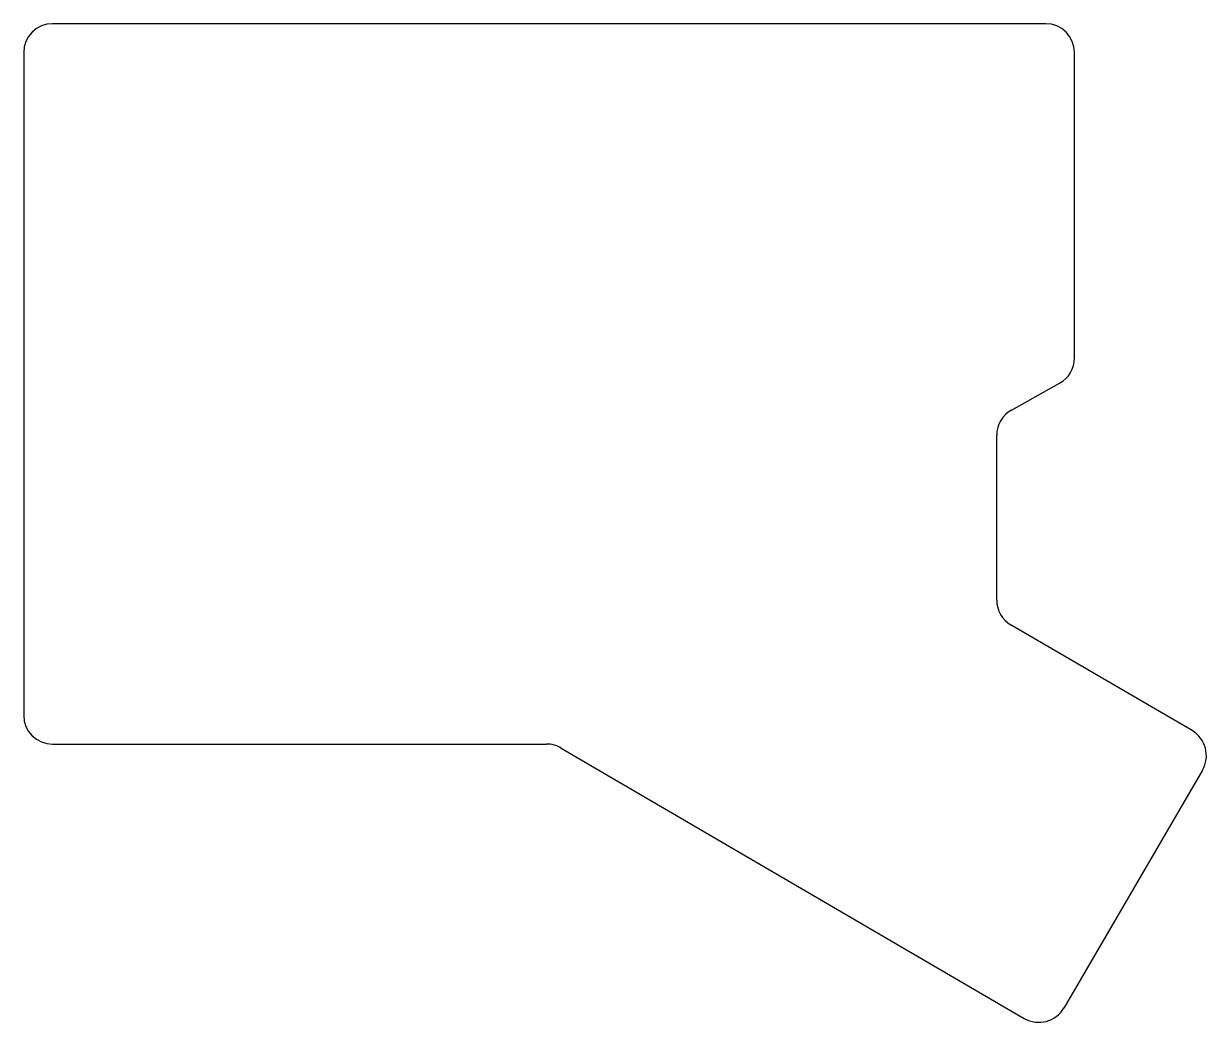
# Model space of a CAD drawing. Header units: millimetres. Extents: x 60 to 223, y -177 to -39.
import ezdxf

# ---------------------------------------------------------------- set-up
doc = ezdxf.new("R2010")
doc.units = ezdxf.units.MM

msp = doc.modelspace()

# ---------------------------------------------------------------- linework, layer by layer
at = {"color": 7, "linetype": 'Continuous'}
for p, q in [((200.93, -39.33), (63.58, -39.33)), ((59.58, -43.33), (59.58, -134.93)), ((204.93, -85.53), (204.93, -43.33)), ((196.23, -92.74), (202.87, -89.02)), ((194.18, -119.01), (194.18, -96.23)), ((221.19, -137.06), (196.16, -122.47)), ((63.58, -138.93), (131.89, -138.93)), ((133.91, -139.47), (197.98, -176.84)), ((222.62, -142.53), (203.45, -175.41))]:
    msp.add_line(p, q, dxfattribs=at)
for centre, start, end in [((63.58, -43.33), 90, 180), ((200.93, -43.33), 0, 90), ((200.93, -85.53), 299.16, 359.9964), ((198.17, -96.23), 119.16, 179.9978), ((198.17, -119.01), 179.9914, 239.7516), ((63.58, -134.93), 180, 270), ((219.17, -140.52), 329.7422, 59.7363), ((131.89, -142.92), 59.7403, 89.9902), ((200, -173.39), 239.7487, 329.7396)]:
    msp.add_arc(centre, 4, start, end, dxfattribs=at)

doc.saveas('drawing.dxf')
